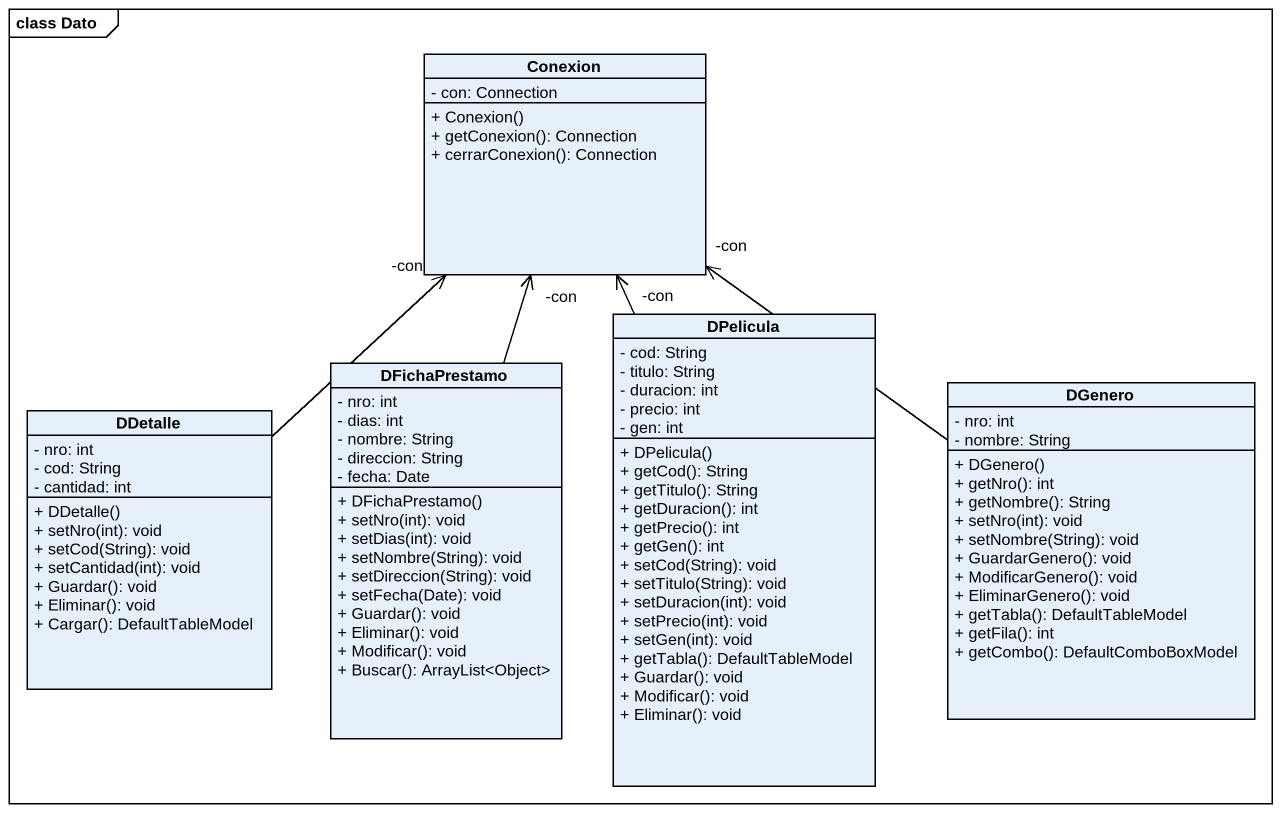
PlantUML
@startuml
mainframe class Dato
hide circle
hide empty members
skinparam classAttributeIconSize 0
class Conexion {
  - con: Connection
  + Conexion()
  + getConexion(): Connection
  + cerrarConexion(): Connection
}
class DPelicula {
  - cod: String
  - titulo: String
  - duracion: int
  - precio: int
  - gen: int
  + DPelicula()
  + getCod(): String
  + getTitulo(): String
  + getDuracion(): int
  + getPrecio(): int
  + getGen(): int
  + setCod(String): void
  + setTitulo(String): void
  + setDuracion(int): void
  + setPrecio(int): void
  + setGen(int): void
  + getTabla(): DefaultTableModel
  + Guardar(): void
  + Modificar(): void
  + Eliminar(): void
}
class DFichaPrestamo {
  - nro: int
  - dias: int
  - nombre: String
  - direccion: String
  - fecha: Date
  + DFichaPrestamo()
  + setNro(int): void
  + setDias(int): void
  + setNombre(String): void
  + setDireccion(String): void
  + setFecha(Date): void
  + Guardar(): void
  + Eliminar(): void
  + Modificar(): void
  + Buscar(): ArrayList<Object>
}
class DGenero {
  - nro: int
  - nombre: String
  + DGenero()
  + getNro(): int
  + getNombre(): String
  + setNro(int): void
  + setNombre(String): void
  + GuardarGenero(): void
  + ModificarGenero(): void
  + EliminarGenero(): void
  + getTabla(): DefaultTableModel
  + getFila(): int
  + getCombo(): DefaultComboBoxModel
}
class DDetalle {
  - nro: int
  - cod: String
  - cantidad: int
  + DDetalle()
  + setNro(int): void
  + setCod(String): void
  + setCantidad(int): void
  + Guardar(): void
  + Eliminar(): void
  + Cargar(): DefaultTableModel
}
DPelicula -up-> "-con" Conexion
DFichaPrestamo -up-> "-con" Conexion
DGenero -up-> "-con" Conexion
DDetalle -up-> "-con" Conexion
@enduml
